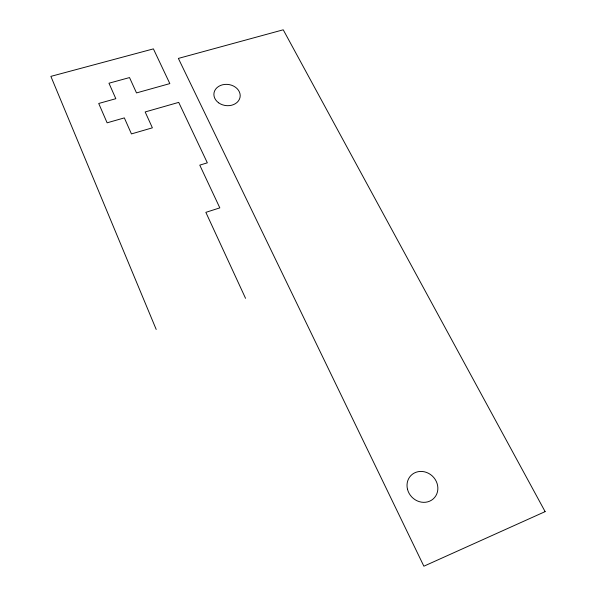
<?xml version="1.0" encoding="UTF-8"?>
<svg xmlns="http://www.w3.org/2000/svg" width="596" height="596" viewBox="0 0 596 596"><rect width="100%" height="100%" fill="white"/><g stroke="black" fill="none" stroke-linecap="round" stroke-linejoin="round"><path stroke-width="0.89" d="M245.552 298.328L205.851 212.347L219.827 207.877L199.772 165.137L207.334 162.827L178.718 102.378L145.163 111.951L152.382 127.827L131.44 133.914L124.341 117.896L107.116 122.813L98.72 103.473L115.825 98.698L108.964 83.216L129.526 77.569L136.506 92.916L169.838 83.604L153.403 48.879L50.876 76.37L156.204 329.446M545.124 511.629L423.875 566.2L178.368 58.415L283.242 29.8L545.124 511.629M218.598 102.795A13.201 10.624 7.8 0 0 240.009 97.468A13.201 10.624 7.8 0 0 222.524 84.796A13.201 10.624 7.8 0 0 218.598 102.795M407.485 489.242A16.166 14.691 45.7 0 0 433.21 498.934A16.166 14.691 45.7 0 0 426.617 472.464A16.166 14.691 45.7 0 0 407.485 489.242"/></g></svg>
